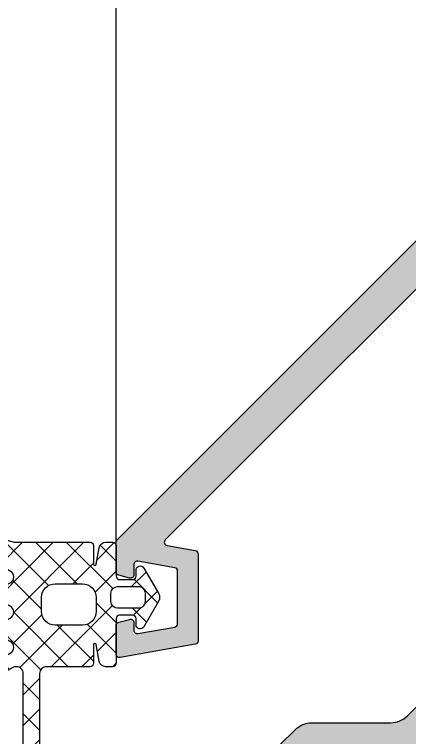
# Model space of a CAD drawing. Header units: millimetres. Extents: x -17234 to -8874, y -2869 to 1211.
# Drawn here: x -12172.8 to -12143.9, y -633 to -580 of the extents above; entities that cross this region are included whole.
import ezdxf

# ---------------------------------------------------------------- set-up
doc = ezdxf.new("R2010")
doc.units = ezdxf.units.MM
for name, color, linetype in [('Gasket EPDM', 32, 'Continuous'), ('Gasket Silicone', 20, 'Continuous'), ('Profile', 1, 'Continuous'), ('Profile View', 9, 'Continuous')]:
    doc.layers.add(name, color=color, linetype=linetype)

# ---------------------------------------------------------------- blocks, each defined once
blk = doc.blocks.new('GG - 01')
at = {"layer": 'Gasket EPDM', "ltscale": 0.5}
h = blk.add_hatch(dxfattribs=at)
h.set_pattern_fill('ANSI37', color=5, scale=0.5, style=0)
h.set_pattern_definition([(45, (16923.13597728441, 487.5036104391235), (-1.122532015133644, 1.122532015133644), []), (135, (16923.13597728441, 487.5036104391235), (-1.122532015133644, -1.122532015133644), [])])
edge = h.paths.add_edge_path(flags=16)
edge.add_arc((-2.456698961395585, -4.827477994350676), 0.999999999999698, -90.00000000001728, 1.7280399333685637e-11, ccw=False)
edge.add_line((-2.456698961395887, -5.827477994350375), (-4.465798961398832, -5.827477994349238))
edge.add_arc((-4.465798961398537, -4.827477994348943), 1.000000000000295, 180.0000000000169, 269.9999999999831, ccw=False)
edge.add_line((-5.465798961398832, -4.827477994349238), (-5.465798961398832, -3.800001866927573))
edge.add_arc((-4.465798961398537, -3.800001866927868), 1.000000000000295, 90.00000000001688, 179.9999999999831, ccw=False)
edge.add_line((-4.465798961398832, -2.800001866927573), (-2.456698961395887, -2.800001866926436))
edge.add_arc((-2.456698961395585, -3.800001866926134), 0.999999999999698, -1.7280399333685637e-11, 90.00000000001728, ccw=False)
edge.add_line((-1.456698961395887, -3.800001866926436), (-1.456698961395887, -4.827477994350375))
edge = h.paths.add_edge_path()
edge.add_arc((-8.000000000000213, -7.458536453019235), 0.4999999999999999, 300.0000000000282, 419.9999999999718)
edge.add_line((-7.75, -7.025523751127139), (-8.482050807557243, -6.602874020323156))
edge.add_arc((-8.232050807556735, -6.169861318431231), 0.4999999999999997, 120.00000000006719, 239.9999999999328, ccw=False)
edge.add_line((-8.482050807557243, -5.736848616539305), (-7.75, -5.314198885735323))
edge.add_arc((-8.000000000000115, -4.88118618384317), 0.5000000000000003, 300.0000000000152, 419.9999999999848)
edge.add_line((-7.75, -4.448173481951017), (-8.482050807557243, -4.025523751147261))
edge.add_arc((-8.232050807556735, -3.592511049255336), 0.4999999999999997, 120.00000000006719, 239.9999999999328, ccw=False)
edge.add_line((-8.482050807557243, -3.15949834736341), (-7.75, -2.736848616559428))
edge.add_arc((-8.00000000000031, -2.303835914667388), 0.4999999999999996, 300.0000000000412, 419.9999999999588)
edge.add_line((-7.75, -1.870823212775349), (-8.874999999989086, -1.221304159940132))
edge.add_arc((-8.749999999989212, -1.004797808994095), 0.249999999999874, 180.0000000006814, 240.0000000000167, ccw=False)
edge.add_line((-8.999999999989086, -1.004797808997068), (-9, 0.0003111022266466534))
edge.add_arc((-8.499999999999089, 0.0003111022268556529), 0.5000000000009113, 74.99999999992588, 179.9999999999197, ccw=False)
edge.add_line((-8.370590477446967, 0.4832740153721033), (-7.531791636873095, 0.2585185434287496))
edge.add_arc((-7.467086875598413, 0.4999999999906641), 0.2499999999897547, 254.999999999596, 269.9999999995868)
edge.add_line((-7.467086875600216, 0.2500000000009095), (-1.90517973669921, 0.2500000000009095))
edge.add_arc((-1.90517973669921, 9.09508579560736e-13), 0.25, 0, 90, ccw=False)
edge.add_line((-1.65517973669921, 9.094947017729282e-13), (-1.65517973669921, -1.355333104784677))
edge.add_arc((-1.555179736698301, -1.355333104786262), 0.1000000000009096, 179.9999999990918, 350.0000000009825)
edge.add_line((-1.456698961395887, -1.372697922551424), (-1.24342759702995, -0.16317591116524))
edge.add_arc((-0.7510237205223182, -0.2500000000009916), 0.500000000001901, 89.99999999980389, 169.9999999997724, ccw=False)
edge.add_line((-0.7510237205206067, 0.2500000000009095), (-0.249999999992724, 0.2500000000009095))
edge.add_arc((-0.2499999999972147, 3.694822225952521e-12), 0.2499999999972147, -8.46796410769457e-10, 89.9999999989708, ccw=False)
edge.add_line((0, 0), (0, -2.248338335070002))
edge.add_arc((0.25, -2.248338335070002), 0.25, 180, 270)
edge.add_line((0.25, -2.498338335070002), (1.202190357260406, -2.498338335070002))
edge.add_arc((1.203502841082234, -2.240432973307411), 0.2579087013647964, 269.7084235318334, 358.243507031785)
edge.add_line((1.461290357256075, -2.248338335070002), (1.461290357256075, -1.79833833506973))
edge.add_arc((1.761290357258013, -1.79833833507044), 0.3000000000019374, 29.99999999996311, 179.9999999998644, ccw=False)
edge.add_line((2.021097978395119, -1.648338335069639), (3.119023930419644, -3.550001866927232))
edge.add_arc((2.686011228527425, -3.800001866927232), 0.4999999999999999, -30.000000000000114, 30.000000000000114, ccw=False)
edge.add_line((3.119023930419644, -4.050001866927232), (2.021097978395119, -5.951665398784371))
edge.add_arc((1.761290357258013, -5.80166539878357), 0.3000000000019375, 180.0000000001357, 330.0000000000369, ccw=False)
edge.add_line((1.461290357256075, -5.80166539878428), (1.461290357256075, -5.351665398784007))
edge.add_arc((1.203502841082234, -5.359570760546599), 0.2579087013647965, 1.756492968214997, 90.29157646816661)
edge.add_line((1.202190357260406, -5.101665398784007), (0.25, -5.101665398784007))
edge.add_arc((0.25, -5.351665398784007), 0.25, 90, 180)
edge.add_line((0, -5.351665398784007), (7.275957614183426e-12, -8.627476127416458))
edge.add_arc((-0.2499999999935199, -8.627476127416458), 0.2500000000007958, -89.99999999981759, 0, ccw=False)
edge.add_line((-0.249999999992724, -8.877476127417253), (-0.7510237205206067, -8.877476127417253))
edge.add_arc((-0.7510237205223182, -8.377476127415353), 0.5000000000019007, 190.0000000002276, 270.0000000001961, ccw=False)
edge.add_line((-1.24342759702995, -8.464300216251104), (-1.456698961395887, -7.25477820486492))
edge.add_arc((-1.555179736698301, -7.272143022630082), 0.1000000000009094, 9.999999999017358, 180.0000000009084)
edge.add_line((-1.65517973669921, -7.272143022631667), (-1.65517973669921, -8.627476127417253))
edge.add_arc((-1.90517973669921, -8.627476127417253), 0.25, -90, 0, ccw=False)
edge.add_line((-1.90517973669921, -8.877476127417253), (-5.099999999987631, -8.877476127417253))
edge.add_arc((-5.099999999987631, -9.377476127417253), 0.5, 90, 180.000000000013)
edge.add_line((-5.599999999987631, -9.377476127417367), (-5.599999999983993, -16.30817414006583))
edge.add_arc((-7.799999999985766, -16.30817414006576), 2.200000000001773, 300.0000000000704, 359.99999999999824, ccw=False)
edge.add_line((-6.699999999982538, -18.21343002839171), (-7.576738509371353, -18.71961524279709))
edge.add_arc((-7.876738509374263, -18.20000000052278), 0.6000000000046156, 120.0000000000664, 300.00000000006645, ccw=False)
edge.add_line((-8.176738509377174, -17.68038475824847), (-7.299999999995634, -17.17419954384854))
edge.add_arc((-7.799999999995978, -16.30817414006391), 1.000000000000343, 300.0000000000114, 359.999999999942)
edge.add_line((-6.799999999995634, -16.30817414006492), (-6.799999999995634, -9.377476127417594))
edge.add_arc((-7.299999999995634, -9.377476127417253), 0.5, 359.9999999999609, 450)
edge.add_line((-7.299999999995634, -8.877476127417253), (-7.323701012715901, -8.877476127417253))
edge.add_arc((-7.323701012715786, -9.377476127417253), 0.5, 90.00000000001312, 120.0000000000152)
edge.add_line((-7.573701012715901, -8.9444634255251), (-8.25, -9.334924827885743))
edge.add_arc((-8.499999999998181, -8.901912125993249), 0.4999999999993284, 119.99999999980369, 299.9999999998037, ccw=False)
edge.add_line((-8.749999999996362, -8.468899424100755), (-7.75, -7.891549154911331))
edge = h.paths.add_edge_path(flags=16)
edge.add_arc((1.620370595716071, -4.100003733857324), 0.499999999999869, -90.00000000001512, 1.5120349416974932e-11, ccw=False)
edge.add_line((1.62037059571594, -4.600003733857193), (0.1112705957129947, -4.600003733855374))
edge.add_arc((0.1112705957134494, -4.100003733854919), 0.5000000000004547, 180.0000000002084, 269.9999999999479, ccw=False)
edge.add_line((-0.3887294042870053, -4.100003733856738), (-0.3887294042870053, -3.499999999996362))
edge.add_arc((0.1112705957125399, -3.499999999997272), 0.4999999999995453, 89.99999999994787, 179.9999999998958, ccw=False)
edge.add_line((0.1112705957129947, -2.999999999997726), (1.62037059571594, -2.999999999995907))
edge.add_arc((1.620370595716071, -3.499999999995776), 0.499999999999869, -1.5006662579253316e-11, 90.000000000015, ccw=False)
edge.add_line((2.12037059571594, -3.499999999995907), (2.12037059571594, -4.100003733857193))
blk.add_lwpolyline([(-7.75, -7.891549154911331, 0.5773502691892974), (-7.75, -7.025523751127139), (-8.482050807557243, -6.602874020323156, -0.5773502691888426), (-8.482050807557243, -5.736848616539305), (-7.75, -5.314198885735323, 0.577350269189449), (-7.75, -4.448173481951017), (-8.482050807557243, -4.025523751147261, -0.5773502691888426), (-8.482050807557243, -3.15949834736341), (-7.75, -2.736848616559428, 0.5773502691891458), (-7.75, -1.870823212775349), (-8.874999999989086, -1.221304159940132, -0.2679491924280138), (-8.999999999989086, -1.004797808997068), (-9, 0.0003111022266466534), (-9, 0.0003111022275561481, -0.4931454260312705), (-8.370590477446967, 0.4832740153721033), (-7.531791636873095, 0.2585185434287496, 0.06554346281519802), (-7.467086875600216, 0.2500000000009095), (-1.90517973669921, 0.2500000000009095, -0.4142135623730951), (-1.65517973669921, 9.094947017729282e-13), (-1.65517973669921, -1.355333104784677, 0.9163311740325999), (-1.456698961395887, -1.372697922551424), (-1.24342759702995, -0.16317591116524, -0.3639702342660466), (-0.7510237205206067, 0.2500000000009095), (-0.249999999992724, 0.2500000000009095, -0.4142135623721627), (0, 0), (0, -2.248338335070002, 0.4142135623730951), (0.25, -2.498338335070002), (1.202190357260406, -2.498338335070002, 0.4067446540325116), (1.461290357256075, -2.248338335070002), (1.461290357256075, -1.79833833506973, -0.7673269879782757), (2.021097978395119, -1.648338335069639), (3.119023930419644, -3.550001866927232, -0.2679491924311227), (3.119023930419644, -4.050001866927232), (2.021097978395119, -5.951665398784371, -0.7673269879782757), (1.461290357256075, -5.80166539878428), (1.461290357256075, -5.351665398784007, 0.4067446540325116), (1.202190357260406, -5.101665398784007), (0.25, -5.101665398784007, 0.4142135623730951), (0, -5.351665398784007), (7.275957614183426e-12, -8.627476127416458, -0.4142135623721627), (-0.249999999992724, -8.877476127417253), (-0.7510237205206067, -8.877476127417253, -0.3639702342660466), (-1.24342759702995, -8.464300216251104), (-1.456698961395887, -7.25477820486492, 0.9163311740325999), (-1.65517973669921, -7.272143022631667), (-1.65517973669921, -8.627476127417253, -0.4142135623730951), (-1.90517973669921, -8.877476127417253), (-5.099999999987631, -8.877476127417253, 0.4142135623731616), (-5.599999999987631, -9.377476127417367), (-5.599999999983993, -16.30817414006583, -0.2679491924307854), (-6.699999999982538, -18.21343002839171), (-7.576738509371353, -18.71961524279709, -0.9999999999999997), (-8.176738509377174, -17.68038475824847), (-7.299999999995634, -17.17419954384854, 0.2679491924307981), (-6.799999999995634, -16.30817414006492), (-6.799999999995634, -9.377476127417594, 0.4142135623732949), (-7.299999999995634, -8.877476127417253), (-7.323701012715901, -8.877476127417253, 0.1316524975874049), (-7.573701012715901, -8.9444634255251), (-8.25, -9.334924827885743, -1), (-8.749999999996362, -8.468899424100755), (-8.749999999996362, -8.468899424100755), (-7.75, -7.891549154911331, 0.2679491924311227)], format="xyb", dxfattribs=at)
for points in [[(-1.456698961395887, -4.827477994350375, -0.4142135623732719), (-2.456698961395887, -5.827477994350375), (-4.465798961398832, -5.827477994349238, -0.4142135623729226), (-5.465798961398832, -4.827477994349238), (-5.465798961398832, -3.800001866927573, -0.4142135623729225), (-4.465798961398832, -2.800001866927573), (-2.456698961395887, -2.800001866926436, -0.4142135623732719), (-1.456698961395887, -3.800001866926436)], [(2.12037059571594, -4.100003733857193, -0.4142135623732486), (1.62037059571594, -4.600003733857193), (0.1112705957129947, -4.600003733855374, -0.4142135623717632), (-0.3887294042870053, -4.100003733856738), (-0.3887294042870053, -3.499999999996362, -0.4142135623728287), (0.1112705957129947, -2.999999999997726), (1.62037059571594, -2.999999999995907, -0.4142135623732486), (2.12037059571594, -3.499999999995907)]]:
    blk.add_lwpolyline(points, format="xyb", close=True, dxfattribs=at)

msp = doc.modelspace()

# ---------------------------------------------------------------- hatches: boundary and pattern name
at = {"layer": 'Gasket Silicone', "ltscale": 0.5}
h = msp.add_hatch(color=1, dxfattribs=at)
h.dxf.hatch_style = 1
edge = h.paths.add_edge_path()
edge.add_line((-12158.97057823179, -648.0564609002085), (-12159.47006245574, -648.0564608773511))
edge.add_line((-12159.47006245574, -648.0564608773511), (-12161.57661054185, -645.9499125983621))
edge.add_arc((-12161.39983372884, -645.7731358715187), 0.2500001055456339, 165.0000113427866, 224.9999860354737, ccw=False)
edge.add_line((-12161.64131530017, -645.7084311307317), (-12161.12367782677, -643.7765802503527))
edge.add_arc((-12160.88219635738, -643.8412849638281), 0.2500000000016988, 134.9999973764409, 165.0000113415588, ccw=False)
edge.add_line((-12161.05897304459, -643.6645082604355), (-12160.40117987429, -643.006715150359))
edge.add_arc((-12160.22440317899, -643.1834918456534), 0.2499999999993991, 44.99999737675421, 135.0000000005896, ccw=False)
edge.add_line((-12160.04762647561, -643.0067151584517), (-12159.97691579263, -643.0774258478978))
edge.add_arc((-12159.80013909734, -642.9006491364166), 0.2500000114451473, 225.0000026225825, 314.9999973765331)
edge.add_line((-12159.62336240204, -643.0774258478996), (-12158.99795789195, -642.4520213950673))
edge.add_arc((-12159.17473457917, -642.2752446916651), 0.2500000000242394, 314.9999973784307, 344.9999973770692)
edge.add_line((-12158.93325312554, -642.3399494640016), (-12158.64837080359, -641.2767543589835))
edge.add_arc((-12158.40688934998, -641.3414591313052), 0.2499999999919564, 134.9999973775832, 164.9999973786146, ccw=False)
edge.add_line((-12158.58366603718, -641.1646824279233), (-12154.2540162697, -636.8350330568301))
edge.add_arc((-12154.0772395825, -637.011809760232), 0.2500000000060716, 44.99999737857809, 134.9999973743406, ccw=False)
edge.add_line((-12153.90046287911, -636.8350330730173), (-12153.81749267028, -636.9180032894474))
edge.add_arc((-12153.64071597498, -636.7412265779653), 0.2500000114457904, 225.0000026227299, 314.9999973772701)
edge.add_line((-12153.46393927968, -636.9180032894474), (-12152.83617640753, -636.2902404747638))
edge.add_arc((-12153.01295309473, -636.1134637713777), 0.2499999999973896, 314.9999973775095, 344.9999973775217)
edge.add_line((-12152.77147164112, -636.1781685437054), (-12152.44596683583, -634.9633682946769))
edge.add_arc((-12152.68744828944, -634.8986635223453), 0.2499999999962734, 344.999997376533, 404.9999973768647)
edge.add_line((-12152.51067158605, -634.7218868351447), (-12153.38643085264, -633.8461274883794))
edge.add_arc((-12153.20965415734, -633.6693507930868), 0.2499999999955404, 134.9999973690898, 224.9999999997052, ccw=False)
edge.add_line((-12153.38643084452, -633.492574089676), (-12152.29688744939, -632.4030307946123))
edge.add_arc((-12151.05945058231, -633.6404676616927), 1.750000000007129, 89.99999737233532, 135.00000000005, ccw=False)
edge.add_line((-12151.05945050205, -631.8904676616858), (-12145.29722564243, -631.8904679259613))
edge.add_arc((-12145.29722564256, -630.1404677318918), 1.750000194069457, 270.0000000041093, 314.9999973681295)
edge.add_line((-12144.0597886951, -631.3779047930384), (-12131.10938555687, -618.4275028445718))
edge.add_arc((-12132.34682242395, -617.1900659774956), 1.750000000000295, 315.0000000000211, 404.9999999999789)
edge.add_line((-12131.10938555687, -615.9526291104194), (-12133.93807103757, -613.1239436297183))
edge.add_arc((-12133.76129434227, -612.9471669344221), 0.2500000000019715, 134.9999973682055, 224.9999999994104, ccw=False)
edge.add_line((-12133.93807102945, -612.7703902310041), (-12123.43753461912, -602.2698547853197))
edge.add_arc((-12123.61431132254, -602.0930780819035), 0.250000011482769, 315, 404.9999973682056)
edge.add_line((-12123.437534611, -601.9163013866073), (-12126.86418947272, -598.4896462100751))
edge.add_line((-12126.86418947272, -598.4896462100751), (-12126.86423126781, -597.9895625843492))
edge.add_line((-12126.86423126781, -597.9895625843492), (-12127.3642312643, -597.9896043724475))
edge.add_line((-12127.3642312643, -597.9896043724475), (-12134.14944845069, -591.2043865628129))
edge.add_arc((-12134.3262251541, -591.3811632662291), 0.250000011482769, 45, 134.9999973682056)
edge.add_line((-12134.5030018494, -591.204386554693), (-12161.7975830837, -618.4989652814384))
edge.add_arc((-12161.62080639653, -618.6757419848575), 0.2500000000014895, 134.9999973677265, 260.0000026232537)
edge.add_line((-12161.66421842967, -618.9219439250992), (-12159.60638848021, -619.2847947697392))
edge.add_arc((-12159.64980051335, -619.5309967099813), 0.2500000000018229, -2.6323472184230923e-06, 80.00000262286119, ccw=False)
edge.add_line((-12159.39980051335, -619.5309967214671), (-12159.39980080581, -625.8979601749234))
edge.add_arc((-12159.64980080581, -625.8979601634419), 0.2499999999963623, 279.99999736800714, 359.99999736864294, ccw=False)
edge.add_line((-12159.6063887727, -626.1441621036865), (-12165.10638881724, -627.1139602449439))
edge.add_arc((-12165.14980085035, -626.8677583046974), 0.2499999999994443, 179.999997368226, 279.99999736834525, ccw=False)
edge.add_line((-12165.39980085035, -626.8677582932141), (-12165.39980075445, -624.7797526544109))
edge.add_arc((-12165.14980075445, -624.7797526658952), 0.2499999999981813, 104.99999736809471, 179.9999973679916, ccw=False)
edge.add_line((-12165.21450550463, -624.5382712063529), (-12164.41450549478, -624.3239118891543))
edge.add_arc((-12164.3498007446, -624.5653933486979), 0.2499999999994379, -2.6316697017136903e-06, 104.9999973684233, ccw=False)
edge.add_line((-12164.0998007446, -624.5653933601807), (-12164.09980076986, -625.1153933601781))
edge.add_arc((-12163.84980076986, -625.1153933716606), 0.2500000000036383, 179.9999973684085, 279.9999973678306)
edge.add_line((-12163.80638873675, -625.3615953119097), (-12161.10638871489, -624.8855125880218))
edge.add_arc((-12161.149800748, -624.6393106477728), 0.2500000000022232, 279.9999973686562, 359.9999973684866)
edge.add_line((-12160.89980074799, -624.639310659255), (-12160.89980057116, -620.789646216559))
edge.add_arc((-12161.14980363485, -620.7896487758276), 0.2500030637023911, 0.0005865339522577959, 80.00000262340745)
edge.add_line((-12161.1063910697, -620.5434438184293), (-12163.80638851614, -620.0673615482556))
edge.add_arc((-12163.84980054929, -620.3135634884968), 0.2500000000002955, 80.0000026236462, 179.9999973677571)
edge.add_line((-12164.09980054929, -620.3135634770115), (-12164.09980058383, -621.0653896263193))
edge.add_arc((-12164.34980058383, -621.0653896148345), 0.2500000000018193, 254.9999973684951, 359.9999973678873, ccw=False)
edge.add_line((-12164.4145053562, -621.3068710684365), (-12165.21450534635, -621.0925116777416))
edge.add_arc((-12165.14980057398, -620.8510302241423), 0.2499999999994965, 179.9999973683824, 254.99999736793728, ccw=False)
edge.add_line((-12165.39980057398, -620.8510302126597), (-12165.39980046896, -618.5646614974685))
edge.add_line((-12165.39980046896, -618.5646614974685), (-12134.32672001749, -587.4915810460025))
edge.add_line((-12134.32672001749, -587.4915810460025), (-12132.48824241897, -589.3300586445221))
edge.add_line((-12132.48824241897, -589.3300586445221), (-12131.42758232036, -588.2693985459136))
edge.add_line((-12131.42758232036, -588.2693985459136), (-12130.36692214858, -589.3300587176927))
edge.add_line((-12130.36692214858, -589.3300587176927), (-12131.42758285063, -590.39071941974))
edge.add_line((-12131.42758285063, -590.39071941974), (-12119.72470765839, -602.0935946119807))
edge.add_line((-12119.72470765839, -602.0935946119807), (-12130.40202020046, -612.7709071540539))
edge.add_arc((-12130.22524351328, -612.9476838574683), 0.2500000000006856, 134.9999973690898, 224.9999999997052)
edge.add_line((-12130.40202020858, -613.1244605527645), (-12124.03857788435, -619.4879028769974))
edge.add_arc((-12123.86180118905, -619.3111261816977), 0.2500000000018912, 225.0000000005711, 315.0000026306338)
edge.add_line((-12123.68502448564, -619.4879028688792), (-12113.00771194356, -608.810590326806))
edge.add_line((-12113.00771194356, -608.810590326806), (-12101.30483675133, -620.513465519045))
edge.add_line((-12101.30483675133, -620.513465519045), (-12100.24417604928, -619.4528048169977))
edge.add_line((-12100.24417604928, -619.4528048169977), (-12099.1835158775, -620.5134649887768))
edge.add_line((-12099.1835158775, -620.5134649887768), (-12100.24417597611, -621.5741250873853))
edge.add_line((-12100.24417597611, -621.5741250873853), (-12098.40569837759, -623.4126026859085))
edge.add_line((-12098.40569837759, -623.4126026859085), (-12129.47877882905, -654.4856831373745))
edge.add_line((-12129.47877882905, -654.4856831373745), (-12131.76514754424, -654.4856832423975))
edge.add_arc((-12131.76514755573, -654.2356832423983), 0.2499999999992044, 195.000002631927, 270.00000263177395, ccw=False)
edge.add_line((-12132.00662900933, -654.3003880147662), (-12132.22098840002, -653.5003880246131))
edge.add_arc((-12131.97950694642, -653.4356832522437), 0.2500000000007712, 90.00000263260767, 195.0000026321463, ccw=False)
edge.add_line((-12131.97950695791, -653.1856832522426), (-12131.2276808086, -653.1856832177036))
edge.add_arc((-12131.22768082008, -652.9356832177034), 0.2500000000002277, 270.0000026321908, 369.9999973763115)
edge.add_line((-12130.98147887984, -652.8922711845607), (-12131.45756115001, -650.1922737381174))
edge.add_arc((-12131.70376610741, -650.2356863032667), 0.2500030637005447, 9.999997376492887, 89.99941346594352)
edge.add_line((-12131.70376354814, -649.9856832395799), (-12135.55342799084, -649.9856834164075))
edge.add_arc((-12135.55342797936, -650.2356834164092), 0.2500000000017056, 90.00000263177394, 170.0000026321634)
edge.add_line((-12135.79962991961, -650.1922713833028), (-12136.2757126435, -652.892271405166))
edge.add_arc((-12136.02951070325, -652.935683438274), 0.2500000000029875, 170.0000026318508, 270.0000026313571)
edge.add_line((-12136.02951069176, -653.1856834382761), (-12135.47951069176, -653.1856834130122))
edge.add_arc((-12135.47951068028, -653.4356834130117), 0.2499999999995455, -14.999997368443019, 90.00000263135712, ccw=False)
edge.add_line((-12135.23802922074, -653.5003881631965), (-12135.45238853794, -654.3003881730438))
edge.add_arc((-12135.69386999748, -654.2356834228606), 0.2500000000004614, 270.0000026321908, 345.0000026319093, ccw=False)
edge.add_line((-12135.693869986, -654.4856834228594), (-12137.7818756248, -654.4856835187693))
edge.add_arc((-12137.78187563628, -654.2356835187697), 0.2499999999995455, 170.0000026315521, 270.00000263177395, ccw=False)
edge.add_line((-12138.02807757653, -654.192271485661), (-12137.05827943527, -648.6922714411176))
edge.add_arc((-12136.81207749502, -648.7356834742233), 0.2499999999989902, 90.00000263219079, 170.0000026322449, ccw=False)
edge.add_line((-12136.81207750651, -648.4856834742259), (-12130.44511405305, -648.485683181767))
edge.add_arc((-12130.44511404157, -648.7356831817677), 0.2500000000007961, 9.99999737695299, 90.00000263219079, ccw=False)
edge.add_line((-12130.19891210132, -648.6922711486222), (-12129.83606125668, -650.7501010980868))
edge.add_arc((-12129.58985931644, -650.7066890649434), 0.2500000000001703, 189.9999973764911, 315.000002632292)
edge.add_line((-12129.41308261302, -650.8834657521184), (-12102.11850388628, -623.588884517816))
edge.add_arc((-12102.29528059781, -623.4121078225198), 0.2500000114840554, 315.0000026320891, 405.0000000002948)
edge.add_line((-12102.1185038944, -623.2353311191018), (-12108.90372170403, -616.4501139327112))
edge.add_line((-12108.90372170403, -616.4501139327112), (-12108.90367991593, -615.9501139362219))
edge.add_line((-12108.90367991593, -615.9501139362219), (-12109.40376354166, -615.950072141135))
edge.add_line((-12109.40376354166, -615.950072141135), (-12112.83041871819, -612.5234172794153))
edge.add_arc((-12113.00719541349, -612.7001939909524), 0.2500000114834123, 45.00000263194177, 134.9999999998526)
edge.add_line((-12113.1839721169, -612.5234172875353), (-12123.68450756259, -623.0239536978661))
edge.add_arc((-12123.861284266, -622.8471770106884), 0.2500000000004444, 225.0000000002395, 315.000002631555, ccw=False)
edge.add_line((-12124.0380609613, -623.0239537059879), (-12126.86674644201, -620.1952682252886))
edge.add_arc((-12128.10418330908, -621.4327050923652), 1.749999999997964, 45.00000000007106, 135.0000000000553)
edge.add_line((-12129.34162017616, -620.1952682252904), (-12142.29202212462, -633.1456713635107))
edge.add_arc((-12141.05458506348, -634.3831083109718), 1.750000194067785, 135.0000026318969, 179.9999999959168)
edge.add_line((-12142.80458525755, -634.3831083108471), (-12142.80458499327, -640.1453331704688))
edge.add_arc((-12144.55458499328, -640.1453332507318), 1.750000000009097, -44.999999999829015, 2.627846981795301e-06, ccw=False)
edge.add_line((-12143.3171481262, -641.3827701178107), (-12144.40669142126, -642.472313512937))
edge.add_arc((-12144.58346812467, -642.2955368257622), 0.2499999999932898, 224.9999999997789, 315.00000263083643, ccw=False)
edge.add_line((-12144.76024481996, -642.4723135210552), (-12145.63600416673, -641.5965542544673))
edge.add_arc((-12145.81278085393, -641.7733309578539), 0.2499999999965054, 45.00000262287742, 105.0000026235371)
edge.add_line((-12145.87748562626, -641.5318495042466), (-12147.09228587529, -641.8573543095354))
edge.add_arc((-12147.02758110296, -642.0988357631447), 0.2499999999983319, 105.0000026222077, 135.0000026221036)
edge.add_line((-12147.20435780635, -641.9220590759396), (-12147.83212062103, -642.549821948096))
edge.add_arc((-12147.65534390955, -642.726598643394), 0.2500000114454689, 135.0000026226562, 224.9999973773438)
edge.add_line((-12147.83212062103, -642.9033753386921), (-12147.7491504046, -642.9863455475297))
edge.add_arc((-12147.92592709182, -643.1631222509195), 0.2500000000077598, -44.999997374248494, 45.00000262132983, ccw=False)
edge.add_line((-12147.74915038841, -643.3398989381203), (-12152.07879975951, -647.6695487055986))
edge.add_arc((-12152.25557646289, -647.4927720183988), 0.2499999999916016, 285.00000262131664, 315.00000262237995, ccw=False)
edge.add_line((-12152.19087169057, -647.7342534720028), (-12153.25406679559, -648.0191357939548))
edge.add_arc((-12153.18936202325, -648.2606172475928), 0.2500000000283588, 105.0000026225217, 135.0000026209982)
edge.add_line((-12153.36613872665, -648.0838405603627), (-12153.99154317948, -648.7092450704586))
edge.add_arc((-12153.814766468, -648.8860217657548), 0.2500000114441827, 135.000002622951, 224.999997377049)
edge.add_line((-12153.99154317948, -649.062798461051), (-12153.92083249004, -649.1335091440214))
edge.add_arc((-12154.09760917724, -649.3102858474094), 0.24999999999747, -45.000000000736975, 45.00000262309851, ccw=False)
edge.add_line((-12153.92083248194, -649.4870625427066), (-12154.57862559202, -650.1448557130043))
edge.add_arc((-12154.75540229541, -649.968079025795), 0.2500000000047854, 284.9999886573747, 315.0000026223063, ccw=False)
edge.add_line((-12154.69069758194, -650.209560495181), (-12156.62254846232, -650.7271979685829))
edge.add_arc((-12156.68725320311, -650.485716397254), 0.2500001055441364, 225.0000139651527, 284.9999886578382, ccw=False)
edge.add_line((-12156.86402992995, -650.6624932102677), (-12158.97057820893, -648.555945124157))
edge.add_line((-12158.97057820893, -648.555945124157), (-12158.97057823179, -648.0564609002085))
edge = h.paths.add_edge_path(flags=16)
edge.add_arc((-12147.30795129264, -636.3938339580765), 2.003366125818804, -44.48584055299, 134.3373767106277, ccw=False)
edge.add_line((-12145.87870253419, -637.7976586695445), (-12154.08495778648, -645.9992668269356))
edge.add_arc((-12154.43851116088, -645.6457134201596), 0.4999999999987987, 224.9999973773437, 314.9999973773437, ccw=False)
edge.add_line((-12154.79206456766, -645.9992667945685), (-12155.85272469099, -644.9386065741387))
edge.add_line((-12155.85272469099, -644.9386065741387), (-12156.91338481421, -643.8779463538071))
edge.add_arc((-12156.55983140743, -643.5243929793965), 0.5000000000013711, 134.9999973773437, 224.9999973773437, ccw=False)
edge.add_line((-12156.91338478184, -643.1708395726187), (-12148.70806785056, -634.960952435295))

# ---------------------------------------------------------------- linework, layer by layer
at = {"layer": 'Profile', "color": 9, "ltscale": 0.5}
for points in [[(-12134.5030018494, -591.204386554693), (-12161.7975830837, -618.4989652814384, 0.6068149276917938), (-12161.66421842967, -618.9219439250992), (-12159.60638848021, -619.2847947697392, -0.3639702602339787), (-12159.39980051335, -619.5309967214671), (-12159.39980080581, -625.8979601749234, -0.3639702342679803), (-12159.6063887727, -626.1441621036865), (-12165.10638881724, -627.1139602449439, -0.4663076581562662), (-12165.39980085035, -626.8677582932141), (-12165.39980075445, -624.7797526544109, -0.3394542588634096), (-12165.21450550463, -624.5382712063529), (-12164.41450549478, -624.3239118891543, -0.4931454260324693), (-12164.0998007446, -624.5653933601807), (-12164.09980076986, -625.1153933601781, 0.4663076581538218), (-12163.80638873675, -625.3615953119097), (-12161.10638871489, -624.8855125880218, 0.3639702342673306), (-12160.89980074799, -624.639310659255), (-12160.89980057116, -620.789646216559, 0.3639673489622829), (-12161.1063910697, -620.5434438184293), (-12163.80638851614, -620.0673615482556, 0.4663076302349214), (-12164.09980054929, -620.3135634770115), (-12164.09980058383, -621.0653896263193, -0.4931454260283717), (-12164.4145053562, -621.3068710684365), (-12165.21450534635, -621.0925116777416, -0.3394542588620549), (-12165.39980057398, -620.8510302126597), (-12165.39980046896, -618.5646614974685), (-12134.32672001749, -587.4915810460025)], [(-12153.38643084452, -633.492574089676), (-12152.29688744939, -632.4030307946123, -0.1989123792988888), (-12151.05945050205, -631.8904676616858), (-12145.29722564243, -631.8904679259613, 0.1989123554230201), (-12144.0597886951, -631.3779047930384), (-12131.10938555687, -618.4275028445718, 0.4142135623730192)]]:
    msp.add_lwpolyline(points, format="xyb", dxfattribs=at)
at = {"layer": 'Profile View', "ltscale": 0.5}
msp.add_lwpolyline([(-12066.9748012894, -443.6614148829289), (-12066.9748012894, -520.1396594724918), (-12165.39980128941, -618.5646594723377), (-12165.3998012894, -443.6614148828361)], dxfattribs=at)

# ---------------------------------------------------------------- block references
at = {"layer": 'Gasket EPDM'}
msp.add_blockref('GG - 01', (-12165.3998008061, -618.9144764821867), dxfattribs=at)

doc.saveas('drawing.dxf')
